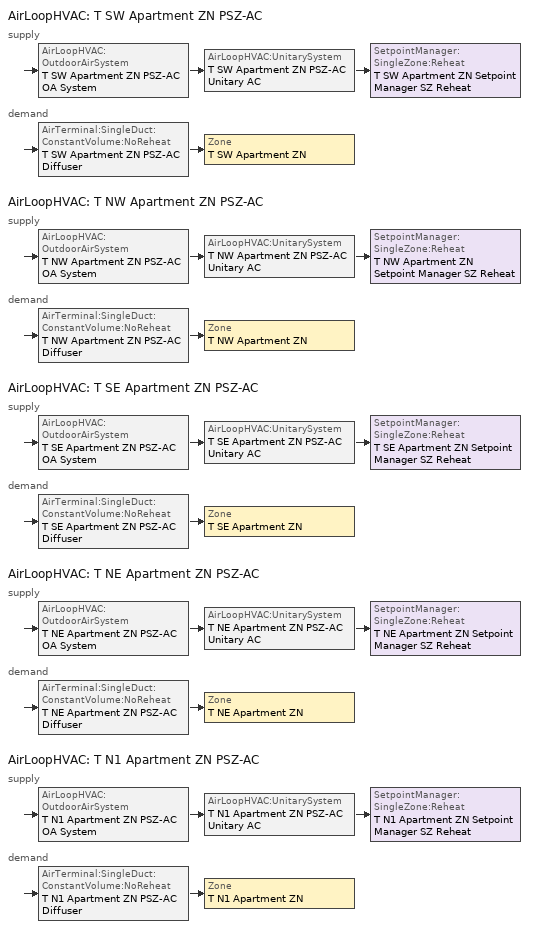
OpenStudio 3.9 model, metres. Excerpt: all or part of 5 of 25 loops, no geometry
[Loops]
AirLoopHVAC 'T SW Apartment ZN PSZ-AC'
 supply: AirLoopHVAC:OutdoorAirSystem 'T SW Apartment ZN PSZ-AC OA System' > AirLoopHVAC:UnitarySystem 'T SW Apartment ZN PSZ-AC Unitary AC' > SetpointManager:SingleZone:Reheat 'T SW Apartment ZN Setpoint Manager SZ Reheat'
 demand: AirTerminal:SingleDuct:ConstantVolume:NoReheat 'T SW Apartment ZN PSZ-AC Diffuser' > Zone 'T SW Apartment ZN'
AirLoopHVAC 'T NW Apartment ZN PSZ-AC'
 supply: AirLoopHVAC:OutdoorAirSystem 'T NW Apartment ZN PSZ-AC OA System' > AirLoopHVAC:UnitarySystem 'T NW Apartment ZN PSZ-AC Unitary AC' > SetpointManager:SingleZone:Reheat 'T NW Apartment ZN Setpoint Manager SZ Reheat'
 demand: AirTerminal:SingleDuct:ConstantVolume:NoReheat 'T NW Apartment ZN PSZ-AC Diffuser' > Zone 'T NW Apartment ZN'
AirLoopHVAC 'T SE Apartment ZN PSZ-AC'
 supply: AirLoopHVAC:OutdoorAirSystem 'T SE Apartment ZN PSZ-AC OA System' > AirLoopHVAC:UnitarySystem 'T SE Apartment ZN PSZ-AC Unitary AC' > SetpointManager:SingleZone:Reheat 'T SE Apartment ZN Setpoint Manager SZ Reheat'
 demand: AirTerminal:SingleDuct:ConstantVolume:NoReheat 'T SE Apartment ZN PSZ-AC Diffuser' > Zone 'T SE Apartment ZN'
AirLoopHVAC 'T NE Apartment ZN PSZ-AC'
 supply: AirLoopHVAC:OutdoorAirSystem 'T NE Apartment ZN PSZ-AC OA System' > AirLoopHVAC:UnitarySystem 'T NE Apartment ZN PSZ-AC Unitary AC' > SetpointManager:SingleZone:Reheat 'T NE Apartment ZN Setpoint Manager SZ Reheat'
 demand: AirTerminal:SingleDuct:ConstantVolume:NoReheat 'T NE Apartment ZN PSZ-AC Diffuser' > Zone 'T NE Apartment ZN'
AirLoopHVAC 'T N1 Apartment ZN PSZ-AC'
 supply: AirLoopHVAC:OutdoorAirSystem 'T N1 Apartment ZN PSZ-AC OA System' > AirLoopHVAC:UnitarySystem 'T N1 Apartment ZN PSZ-AC Unitary AC' > SetpointManager:SingleZone:Reheat 'T N1 Apartment ZN Setpoint Manager SZ Reheat'
 demand: AirTerminal:SingleDuct:ConstantVolume:NoReheat 'T N1 Apartment ZN PSZ-AC Diffuser' > Zone 'T N1 Apartment ZN'
[Sizing:Zone] Zone Cooling Design Supply Air Temperature Input Method=SupplyAirTemperature; Zone Cooling Design Supply Air Temperature {C}=12.7778; Zone Cooling Design Supply Air Temperature Difference {deltaC}=11.11; Zone Heating Design Supply Air Temperature Input Method=SupplyAirTemperature; Zone Heating Design Supply Air Temperature {C}=50; Zone Heating Design Supply Air Temperature Difference {deltaC}=11.11; Zone Cooling Design Supply Air Humidity Ratio {kg-H2O/kg-air}=0.0085; Zone Heating Design Supply Air Humidity Ratio {kg-H2O/kg-air}=0.008; Cooling Design Air Flow Method=DesignDay; Heating Design Air Flow Method=DesignDay; Heating Maximum Air Flow Fraction=1; Account for Dedicated Outdoor Air System=No; Dedicated Outdoor Air System Control Strategy=NeutralSupplyAir; Dedicated Outdoor Air Low Setpoint Temperature for Design {C}=autosize; Dedicated Outdoor Air High Setpoint Temperature for Design {C}=autosize; Zone Load Sizing Method=Sensible Load Only No Latent Load; Zone Latent Cooling Design Supply Air Humidity Ratio Input Method=HumidityRatioDifference; Zone Cooling Design Supply Air Humidity Ratio Difference {kgWater/kgDryAir}=0.005; Zone Latent Heating Design Supply Air Humidity Ratio Input Method=HumidityRatioDifference; Zone Humidification Design Supply Air Humidity Ratio Difference {kgWater/kgDryAir}=0.005; Sizing Option=Coincident
T N1 Apartment ZN; T NE Apartment ZN; T NW Apartment ZN; T SE Apartment ZN; T SW Apartment ZN
[Zone equipment]
T N1 Apartment ZN: T N1 Apartment ZN PSZ-AC Diffuser, T N1 Apartment ZN Unit Ventilator
T NE Apartment ZN: T NE Apartment ZN PSZ-AC Diffuser, T NE Apartment ZN Unit Ventilator
T NW Apartment ZN: T NW Apartment ZN PSZ-AC Diffuser, T NW Apartment ZN Unit Ventilator
T SE Apartment ZN: T SE Apartment ZN PSZ-AC Diffuser, T SE Apartment ZN Unit Ventilator
T SW Apartment ZN: T SW Apartment ZN PSZ-AC Diffuser, T SW Apartment ZN Unit Ventilator
[AirLoopHVAC] Availability Schedule=ApartmentMidRise All On; Design Supply Air Flow Rate {m3/s}=autosize; Design Return Air Flow Fraction of Supply Air Flow=1
T SW Apartment ZN PSZ-AC; T NW Apartment ZN PSZ-AC; T SE Apartment ZN PSZ-AC; T NE Apartment ZN PSZ-AC; T N1 Apartment ZN PSZ-AC
[Sizing:System] Type of Load to Size On=Sensible; Design Outdoor Air Flow Rate {m3/s}=Autosize; Central Heating Maximum System Air Flow Ratio=1; Preheat Design Temperature {C}=7.22222; Preheat Design Humidity Ratio {kg-H2O/kg-Air}=0.008; Precool Design Temperature {C}=12.7778; Precool Design Humidity Ratio {kg-H2O/kg-Air}=0.008; Central Cooling Design Supply Air Temperature {C}=12.7778; Central Heating Design Supply Air Temperature {C}=50; Sizing Option=Coincident; 100% Outdoor Air in Cooling=No; 100% Outdoor Air in Heating=No; Central Cooling Design Supply Air Humidity Ratio {kg-H2O/kg-Air}=0.0085; Central Heating Design Supply Air Humidity Ratio {kg-H2O/kg-Air}=0.008; Cooling Design Air Flow Method=DesignDay; Heating Design Air Flow Method=DesignDay; System Outdoor Air Method=ZoneSum; Zone Maximum Outdoor Air Fraction=1; Cooling Supply Air Flow Rate Per Floor Area {m3/s-m2}=0.00996765; Cooling Fraction of Autosized Cooling Supply Air Flow Rate=1; Cooling Supply Air Flow Rate Per Unit Cooling Capacity {m3/s-W}=3.94755e-05; Heating Supply Air Flow Rate Per Floor Area {m3/s-m2}=0.00996765; Heating Fraction of Autosized Heating Supply Air Flow Rate=1; Heating Fraction of Autosized Cooling Supply Air Flow Rate=1; Heating Supply Air Flow Rate Per Unit Heating Capacity {m3/s-W}=3.15882e-05; Cooling Design Capacity Method=CoolingDesignCapacity; Cooling Design Capacity {W}=autosize; Cooling Design Capacity Per Floor Area {W/m2}=234.7; Fraction of Autosized Cooling Design Capacity=1; Heating Design Capacity Method=HeatingDesignCapacity; Heating Design Capacity {W}=autosize; Heating Design Capacity Per Floor Area {W/m2}=157; Fraction of Autosized Heating Design Capacity=1; Central Cooling Capacity Control Method=OnOff; Occupant Diversity=autosize
T SW Apartment ZN PSZ-AC; T NW Apartment ZN PSZ-AC; T SE Apartment ZN PSZ-AC; T NE Apartment ZN PSZ-AC; T N1 Apartment ZN PSZ-AC
[SetpointManager:SingleZone:Reheat] Minimum Supply Air Temperature {C}=12.7778; Maximum Supply Air Temperature {C}=50
Name | Control Zone | Setpoint Node or NodeList
T SW Apartment ZN Setpoint Manager SZ Reheat | T SW Apartment ZN | T SW Apartment ZN PSZ-AC Supply Outlet Node
T NW Apartment ZN Setpoint Manager SZ Reheat | T NW Apartment ZN | T NW Apartment ZN PSZ-AC Supply Outlet Node
T SE Apartment ZN Setpoint Manager SZ Reheat | T SE Apartment ZN | T SE Apartment ZN PSZ-AC Supply Outlet Node
T NE Apartment ZN Setpoint Manager SZ Reheat | T NE Apartment ZN | T NE Apartment ZN PSZ-AC Supply Outlet Node
T N1 Apartment ZN Setpoint Manager SZ Reheat | T N1 Apartment ZN | T N1 Apartment ZN PSZ-AC Supply Outlet Node
[Coil:Heating:Gas] Availability Schedule=Always On Discrete; Gas Burner Efficiency=0.8; Nominal Capacity {W}=AutoSize; On Cycle Parasitic Electric Load {W}=0; Off Cycle Parasitic Gas Load {W}=0
T SW Apartment ZN PSZ-AC Gas Htg Coil 38kBtu/hr 0.8 Thermal Eff; T SW Apartment ZN PSZ-AC Gas Backup Htg Coil 38kBtu/hr 0.8 Thermal Eff; T NW Apartment ZN PSZ-AC Gas Htg Coil 35kBtu/hr 0.8 Thermal Eff; T NW Apartment ZN PSZ-AC Gas Backup Htg Coil 35kBtu/hr 0.8 Thermal Eff; T SE Apartment ZN PSZ-AC Gas Htg Coil 35kBtu/hr 0.8 Thermal Eff; T SE Apartment ZN PSZ-AC Gas Backup Htg Coil 35kBtu/hr 0.8 Thermal Eff; T NE Apartment ZN PSZ-AC Gas Htg Coil 30kBtu/hr 0.8 Thermal Eff; T NE Apartment ZN PSZ-AC Gas Backup Htg Coil 30kBtu/hr 0.8 Thermal Eff; T N1 Apartment ZN PSZ-AC Gas Htg Coil 26kBtu/hr 0.8 Thermal Eff; T N1 Apartment ZN PSZ-AC Gas Backup Htg Coil 26kBtu/hr 0.8 Thermal Eff
[Coil:Cooling:DX:SingleSpeed] Availability Schedule=Always On Discrete; Rated Total Cooling Capacity {W}=autosize; Rated Sensible Heat Ratio=autosize; Rated COP {W/W}=3.4608; Rated Air Flow Rate {m3/s}=autosize; Rated Evaporator Fan Power Per Volume Flow Rate 2017 {W/(m3/s)}=773.3; Rated Evaporator Fan Power Per Volume Flow Rate 2023 {W/(m3/s)}=934.4; Total Cooling Capacity Function of Temperature Curve=CoilClgDXQRatio_fTwbToadbSI; Total Cooling Capacity Function of Flow Fraction Curve=CoilClgDXSnglQRatio_fCFMRatio; Energy Input Ratio Function of Temperature Curve=CoilClgDXEIRRatio_fTwbToadbSI; Energy Input Ratio Function of Flow Fraction Curve=CoilClgDXSnglEIRRatio_fCFMRatio; Part Load Fraction Correlation Curve=CoilClgDXEIRRatio_fQFrac; Minimum Outdoor Dry-Bulb Temperature for Compressor Operation {C}=-25; Nominal Time for Condensate Removal to Begin {s}=0; Ratio of Initial Moisture Evaporation Rate and Steady State Latent Capacity=0; Maximum Cycling Rate {cycles/hr}=0; Latent Capacity Time Constant {s}=0; Condenser Type=AirCooled; Evaporative Condenser Effectiveness=0.9; Evaporative Condenser Air Flow Rate {m3/s}=autosize; Evaporative Condenser Pump Rated Power Consumption {W}=autosize; Crankcase Heater Capacity {W}=0; Maximum Outdoor Dry-Bulb Temperature for Crankcase Heater Operation {C}=10; Basin Heater Capacity {W/K}=0; Basin Heater Setpoint Temperature {C}=2
T SW Apartment ZN PSZ-AC 1spd DX AC Clg Coil 20kBtu/hr 12SEER; T NW Apartment ZN PSZ-AC 1spd DX AC Clg Coil 19kBtu/hr 12SEER; T SE Apartment ZN PSZ-AC 1spd DX AC Clg Coil 19kBtu/hr 12SEER; T NE Apartment ZN PSZ-AC 1spd DX AC Clg Coil 16kBtu/hr 12SEER; T N1 Apartment ZN PSZ-AC 1spd DX AC Clg Coil 14kBtu/hr 12SEER
[Fan:OnOff] Availability Schedule=Always On Discrete; Maximum Flow Rate {m3/s}=autosize; Motor In Airstream Fraction=1
Name | Fan Total Efficiency | Pressure Rise {Pa} | Motor Efficiency | Fan Power Ratio Function of Speed Ratio Curve | Fan Efficiency Ratio Function of Speed Ratio Curve
T SW Apartment ZN PSZ-AC Fan | 0.53625 | 622.722 | 0.825 | Fan On Off Power Curve 15 | Fan On Off Efficiency Curve 15
T NW Apartment ZN PSZ-AC Fan | 0.53625 | 622.722 | 0.825 | Fan On Off Power Curve 16 | Fan On Off Efficiency Curve 16
T SE Apartment ZN PSZ-AC Fan | 0.53625 | 622.722 | 0.825 | Fan On Off Power Curve 17 | Fan On Off Efficiency Curve 17
T NE Apartment ZN PSZ-AC Fan | 0.53625 | 622.722 | 0.825 | Fan On Off Power Curve 18 | Fan On Off Efficiency Curve 18
T N1 Apartment ZN PSZ-AC Fan | 0.53625 | 622.722 | 0.825 | Fan On Off Power Curve 19 | Fan On Off Efficiency Curve 19
T SE Apartment ZN Ventilator Supply Fan | 0.303158 | 233.6875 | 0.48 | Fan On Off Power Curve 25 | Fan On Off Efficiency Curve 25
T SW Apartment ZN Ventilator Supply Fan | 0.303158 | 233.6875 | 0.48 | Fan On Off Power Curve 26 | Fan On Off Efficiency Curve 26
T N1 Apartment ZN Ventilator Supply Fan | 0.303158 | 233.6875 | 0.48 | Fan On Off Power Curve 28 | Fan On Off Efficiency Curve 28
T NE Apartment ZN Ventilator Supply Fan | 0.303158 | 233.6875 | 0.48 | Fan On Off Power Curve 35 | Fan On Off Efficiency Curve 35
T NW Apartment ZN Ventilator Supply Fan | 0.303158 | 233.6875 | 0.48 | Fan On Off Power Curve 40 | Fan On Off Efficiency Curve 40
[AirLoopHVAC:UnitarySystem] Control Type=Load; Dehumidification Control Type=None; Availability Schedule=ApartmentMidRise All On; Fan Placement=DrawThrough; Supply Air Fan Operating Mode Schedule=Always Off Discrete; DX Heating Coil Sizing Ratio=1; Use DOAS DX Cooling Coil=No; DOAS DX Cooling Coil Leaving Minimum Air Temperature {C}=2; Latent Load Control=SensibleOnlyLoadControl; Supply Air Flow Rate Method During Cooling Operation=SupplyAirFlowRate; Supply Air Flow Rate During Cooling Operation {m3/s}=Autosize; Supply Air Flow Rate Method During Heating Operation=SupplyAirFlowRate; Supply Air Flow Rate During Heating Operation {m3/s}=Autosize; Supply Air Flow Rate Method When No Cooling or Heating is Required=None; No Load Supply Air Flow Rate Control Set To Low Speed=Yes; Maximum Supply Air Temperature {C}=80; Maximum Outdoor Dry-Bulb Temperature for Supplemental Heater Operation {C}=21; Ancilliary On-Cycle Electric Power {W}=0; Ancilliary Off-Cycle Electric Power {W}=0
Name | Controlling Zone or Thermostat Location | Supply Fan | Heating Coil | Cooling Coil | Supplemental Heating Coil
T SW Apartment ZN PSZ-AC Unitary AC | T SW Apartment ZN | T SW Apartment ZN PSZ-AC Fan | T SW Apartment ZN PSZ-AC Gas Htg Coil 38kBtu/hr 0.8 Thermal Eff | T SW Apartment ZN PSZ-AC 1spd DX AC Clg Coil 20kBtu/hr 12SEER | T SW Apartment ZN PSZ-AC Gas Backup Htg Coil 38kBtu/hr 0.8 Thermal Eff
T NW Apartment ZN PSZ-AC Unitary AC | T NW Apartment ZN | T NW Apartment ZN PSZ-AC Fan | T NW Apartment ZN PSZ-AC Gas Htg Coil 35kBtu/hr 0.8 Thermal Eff | T NW Apartment ZN PSZ-AC 1spd DX AC Clg Coil 19kBtu/hr 12SEER | T NW Apartment ZN PSZ-AC Gas Backup Htg Coil 35kBtu/hr 0.8 Thermal Eff
T SE Apartment ZN PSZ-AC Unitary AC | T SE Apartment ZN | T SE Apartment ZN PSZ-AC Fan | T SE Apartment ZN PSZ-AC Gas Htg Coil 35kBtu/hr 0.8 Thermal Eff | T SE Apartment ZN PSZ-AC 1spd DX AC Clg Coil 19kBtu/hr 12SEER | T SE Apartment ZN PSZ-AC Gas Backup Htg Coil 35kBtu/hr 0.8 Thermal Eff
T NE Apartment ZN PSZ-AC Unitary AC | T NE Apartment ZN | T NE Apartment ZN PSZ-AC Fan | T NE Apartment ZN PSZ-AC Gas Htg Coil 30kBtu/hr 0.8 Thermal Eff | T NE Apartment ZN PSZ-AC 1spd DX AC Clg Coil 16kBtu/hr 12SEER | T NE Apartment ZN PSZ-AC Gas Backup Htg Coil 30kBtu/hr 0.8 Thermal Eff
T N1 Apartment ZN PSZ-AC Unitary AC | T N1 Apartment ZN | T N1 Apartment ZN PSZ-AC Fan | T N1 Apartment ZN PSZ-AC Gas Htg Coil 26kBtu/hr 0.8 Thermal Eff | T N1 Apartment ZN PSZ-AC 1spd DX AC Clg Coil 14kBtu/hr 12SEER | T N1 Apartment ZN PSZ-AC Gas Backup Htg Coil 26kBtu/hr 0.8 Thermal Eff
[Controller:OutdoorAir] Minimum Outdoor Air Flow Rate {m3/s}=autosize; Maximum Outdoor Air Flow Rate {m3/s}=Autosize; Economizer Control Type=NoEconomizer; Economizer Control Action Type=ModulateFlow; Economizer Maximum Limit Dry-Bulb Temperature {C}=28; Economizer Maximum Limit Enthalpy {J/kg}=64000; Lockout Type=LockoutWithCompressor; Minimum Limit Type=FixedMinimum; Minimum Outdoor Air Schedule=Always Off Discrete; High Humidity Control=No; High Humidity Outdoor Air Flow Ratio=1; Control High Indoor Humidity Based on Outdoor Humidity Ratio=Yes; Heat Recovery Bypass Control Type=BypassWhenWithinEconomizerLimits; Economizer Operation Staging=InterlockedWithMechanicalCooling
Name | Maximum Fraction of Outdoor Air Schedule | Controller Mechanical Ventilation
T SW Apartment ZN PSZ-AC OA System Controller | ems_T_SW_Apartment_ZN_PSZ_AC_maxOASch | Controller Mechanical Ventilation 16
T NW Apartment ZN PSZ-AC OA System Controller | ems_T_NW_Apartment_ZN_PSZ_AC_maxOASch | Controller Mechanical Ventilation 17
T SE Apartment ZN PSZ-AC OA System Controller | ems_T_SE_Apartment_ZN_PSZ_AC_maxOASch | Controller Mechanical Ventilation 18
T NE Apartment ZN PSZ-AC OA System Controller | ems_T_NE_Apartment_ZN_PSZ_AC_maxOASch | Controller Mechanical Ventilation 19
T N1 Apartment ZN PSZ-AC OA System Controller | ems_T_N1_Apartment_ZN_PSZ_AC_maxOASch | Controller Mechanical Ventilation 20
[Controller:MechanicalVentilation] Availability Schedule=Always On Discrete
Controller Mechanical Ventilation 16; Controller Mechanical Ventilation 17; Controller Mechanical Ventilation 18; Controller Mechanical Ventilation 19; Controller Mechanical Ventilation 20
[AirLoopHVAC:OutdoorAirSystem]
Name | Controller
T SW Apartment ZN PSZ-AC OA System | T SW Apartment ZN PSZ-AC OA System Controller
T NW Apartment ZN PSZ-AC OA System | T NW Apartment ZN PSZ-AC OA System Controller
T SE Apartment ZN PSZ-AC OA System | T SE Apartment ZN PSZ-AC OA System Controller
T NE Apartment ZN PSZ-AC OA System | T NE Apartment ZN PSZ-AC OA System Controller
T N1 Apartment ZN PSZ-AC OA System | T N1 Apartment ZN PSZ-AC OA System Controller
[AirTerminal:SingleDuct:ConstantVolume:NoReheat] Availability Schedule=Always On Discrete; Maximum Air Flow Rate {m3/s}=AutoSize
T SW Apartment ZN PSZ-AC Diffuser; T NW Apartment ZN PSZ-AC Diffuser; T SE Apartment ZN PSZ-AC Diffuser; T NE Apartment ZN PSZ-AC Diffuser; T N1 Apartment ZN PSZ-AC Diffuser
[ZoneHVAC:UnitVentilator] Availability Schedule=Always On Discrete; Maximum Supply Air Flow Rate {m3/s}=0.000294102; Outdoor Air Control Type=VariablePercent; Minimum Outdoor Air Flow Rate {m3/s}=autosize; Minimum Outdoor Air Schedule=Always Off Discrete; Maximum Outdoor Air Flow Rate {m3/s}=autosize; Maximum Outdoor Air Fraction or Temperature Schedule=Always On Discrete; Heating Convergence Tolerance=0.001; Cooling Convergence Tolerance=0.001
Name | Supply Air Fan
T SE Apartment ZN Unit Ventilator | T SE Apartment ZN Ventilator Supply Fan
T SW Apartment ZN Unit Ventilator | T SW Apartment ZN Ventilator Supply Fan
T N1 Apartment ZN Unit Ventilator | T N1 Apartment ZN Ventilator Supply Fan
T NE Apartment ZN Unit Ventilator | T NE Apartment ZN Ventilator Supply Fan
T NW Apartment ZN Unit Ventilator | T NW Apartment ZN Ventilator Supply Fan
[Schedule:Constant]
Name | Value
Always On Discrete | 1
Always Off Discrete | 0
[Schedule:Ruleset]
ApartmentMidRise All On: Default Day Schedule=ApartmentMidRise All On Default; Summer Design Day Schedule=ApartmentMidRise All On Summer Design Day; Winter Design Day Schedule=ApartmentMidRise All On Winter Design Day
ems_T_N1_Apartment_ZN_PSZ_AC_maxOASch: Default Day Schedule=ems_T_N1_Apartment_ZN_PSZ_AC_maxOASch_Default
ems_T_NE_Apartment_ZN_PSZ_AC_maxOASch: Default Day Schedule=ems_T_NE_Apartment_ZN_PSZ_AC_maxOASch_Default
ems_T_NW_Apartment_ZN_PSZ_AC_maxOASch: Default Day Schedule=ems_T_NW_Apartment_ZN_PSZ_AC_maxOASch_Default
ems_T_SE_Apartment_ZN_PSZ_AC_maxOASch: Default Day Schedule=ems_T_SE_Apartment_ZN_PSZ_AC_maxOASch_Default
ems_T_SW_Apartment_ZN_PSZ_AC_maxOASch: Default Day Schedule=ems_T_SW_Apartment_ZN_PSZ_AC_maxOASch_Default
[Schedule:Day]
ApartmentMidRise All On Default; ApartmentMidRise All On Winter Design Day; ApartmentMidRise All On Summer Design Day: No, 24, 0, 1
ems_T_N1_Apartment_ZN_PSZ_AC_maxOASch_Default; ems_T_NE_Apartment_ZN_PSZ_AC_maxOASch_Default; ems_T_NW_Apartment_ZN_PSZ_AC_maxOASch_Default; ems_T_SE_Apartment_ZN_PSZ_AC_maxOASch_Default; ems_T_SW_Apartment_ZN_PSZ_AC_maxOASch_Default: 24, 0, 0.7
[Curve:Exponent] Coefficient1 Constant=1; Coefficient2 Constant=0; Coefficient3 Constant=0; Minimum Value of x=0; Maximum Value of x=1
Fan On Off Power Curve 15; Fan On Off Power Curve 16; Fan On Off Power Curve 17; Fan On Off Power Curve 18; Fan On Off Power Curve 19; Fan On Off Power Curve 25; Fan On Off Power Curve 26; Fan On Off Power Curve 28; Fan On Off Power Curve 35; Fan On Off Power Curve 40
[Curve:Cubic] Maximum Value of x=1
Name | Coefficient1 Constant | Coefficient2 x | Coefficient3 x**2 | Coefficient4 x**3 | Minimum Value of x
Fan On Off Efficiency Curve 15; Fan On Off Efficiency Curve 16; Fan On Off Efficiency Curve 17; Fan On Off Efficiency Curve 18; Fan On Off Efficiency Curve 19; Fan On Off Efficiency Curve 25; Fan On Off Efficiency Curve 26; Fan On Off Efficiency Curve 28; Fan On Off Efficiency Curve 35; Fan On Off Efficiency Curve 40 | 1 | 0 | 0 | 0 | 0
CoilClgDXEIRRatio_fQFrac | 0 | 5.1091 | -8.5515 | 4.4744 | 0.7
[Curve:Biquadratic] Minimum Value of x=13.89; Maximum Value of x=25; Minimum Value of y=23.89; Maximum Value of y=46.11; Minimum Curve Output=0.77
Name | Coefficient1 Constant | Coefficient2 x | Coefficient3 x**2 | Coefficient4 y | Coefficient5 y**2 | Coefficient6 x*y | Maximum Curve Output
CoilClgDXQRatio_fTwbToadbSI | 0.86779 | 0.014245 | 0.000554 | -0.007569 | 3.2e-05 | -0.000191 | 1.29
CoilClgDXEIRRatio_fTwbToadbSI | 0.116709 | 0.028458 | -0.000411 | 0.021422 | 0.000162 | -0.00068 | 1.33
[Curve:Quadratic]
Name | Coefficient1 Constant | Coefficient2 x | Coefficient3 x**2 | Minimum Value of x | Maximum Value of x
CoilClgDXSnglQRatio_fCFMRatio | 0.8 | 0.2 | 0 | 0.5 | 1.5
CoilClgDXSnglEIRRatio_fCFMRatio | 1.156 | -0.1816 | 0.0256 | 0 | 1
